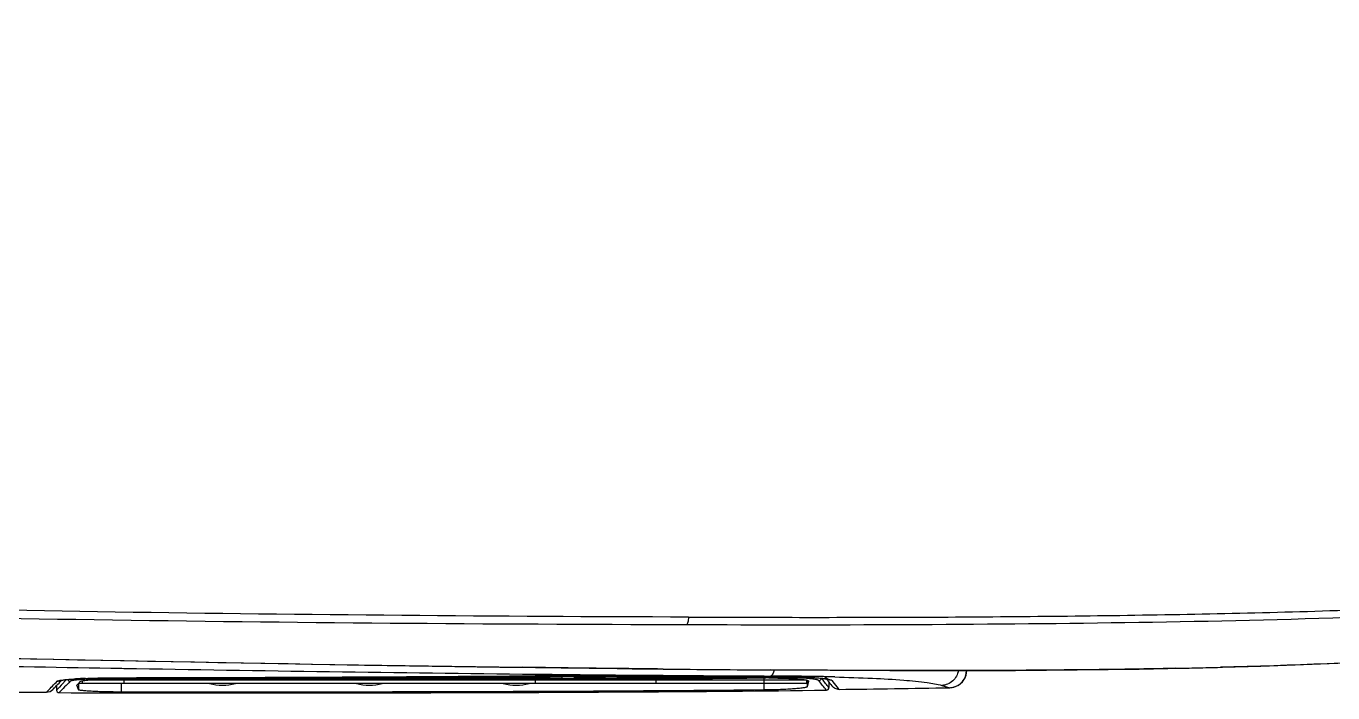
# Model space of a CAD drawing. Header units: millimetres. Extents: x 50 to 1286, y 47 to 781.
# Drawn here: x 135.7 to 287, y 381.2 to 458.4 of the extents above; entities that cross this region are included whole.
import ezdxf

# ---------------------------------------------------------------- set-up
doc = ezdxf.new("R2010")
doc.units = ezdxf.units.MM
doc.header["$LTSCALE"] = 20
doc.layers.add('00_COMPONENTS', color=7, linetype='Continuous')

msp = doc.modelspace()

# ---------------------------------------------------------------- linework, layer by layer
at = {"layer": '00_COMPONENTS', "color": 9, "linetype": 'Continuous'}
for p, q in [((194.661, 384.154), (193.142, 384.175)), ((195.345, 384.145), (194.661, 384.154)), ((140.415, 382.758), (139.778, 382.096)), ((146.767, 382.7), (146.767, 382.717)), ((146.788, 384.06), (147.027, 384.056)), ((147.007, 382.891), (147.007, 382.975)), ((147.008, 382.976), (147.008, 382.975)), ((147.021, 382.7), (147.021, 382.3)), ((153.445, 382.836), (153.445, 382.782)), ((153.445, 382.835), (156.891, 382.835)), ((153.445, 382.835), (153.445, 382.835)), ((153.445, 382.782), (153.445, 382.779)), ((153.445, 382.779), (157.145, 382.778)), ((157.145, 382.778), (157.345, 382.778)), ((157.745, 382.767), (157.745, 382.78)), ((159.557, 382.761), (157.845, 382.761)), ((157.845, 382.76), (157.845, 382.761)), ((157.845, 382.738), (157.845, 382.76)), ((160.045, 382.761), (159.557, 382.761)), ((160.045, 382.76), (160.045, 382.761)), ((160.045, 382.737), (160.045, 382.76)), ((160.144, 382.772), (160.143, 382.766)), ((160.146, 382.801), (160.144, 382.772)), ((160.745, 382.834), (160.745, 382.834)), ((160.845, 382.834), (160.845, 382.794)), ((165.445, 382.87), (165.444, 382.837)), ((168.445, 382.839), (165.445, 382.837)), ((165.445, 382.836), (165.445, 382.837)), ((168.445, 382.839), (168.446, 382.881)), ((168.445, 382.838), (168.445, 382.839)), ((170.145, 382.841), (174.012, 382.846)), ((176.859, 382.851), (191.181, 382.892)), ((194.642, 382.7), (194.642, 382.3)), ((194.644, 383.112), (194.643, 383.206)), ((194.653, 383.384), (194.962, 383.38)), ((195.84, 384.138), (195.345, 384.145)), ((196.148, 384.134), (195.84, 384.138)), ((197.651, 384.115), (196.148, 384.134)), ((199.447, 382.993), (199.447, 382.929)), ((202.448, 382.946), (199.447, 382.929)), ((199.447, 382.929), (199.447, 382.929)), ((202.448, 382.946), (202.448, 383.01)), ((202.448, 382.945), (202.448, 382.946)), ((204.145, 382.956), (207.147, 382.976)), ((207.045, 382.929), (207.045, 382.974)), ((207.147, 382.975), (207.147, 382.976)), ((207.845, 382.872), (207.845, 382.898)), ((210.047, 382.914), (207.847, 382.898)), ((207.847, 382.898), (207.847, 382.898)), ((207.999, 383.257), (209.444, 383.246)), ((208.608, 382.7), (208.608, 382.3)), ((209.008, 383.119), (208.659, 383.121)), ((209.449, 383.115), (209.008, 383.119)), ((210.442, 383.107), (209.449, 383.115)), ((210.045, 382.887), (210.045, 382.913)), ((210.047, 382.913), (210.047, 382.914)), ((210.147, 382.959), (210.147, 382.927)), ((210.147, 382.927), (210.147, 382.921)), ((210.545, 382.937), (210.748, 382.938)), ((210.747, 383.001), (210.747, 383.001)), ((210.748, 382.938), (214.447, 382.968)), ((214.447, 382.997), (214.447, 382.97)), ((214.447, 382.97), (214.447, 382.968)), ((221.111, 382.7), (221.111, 382.3)), ((221.123, 382.952), (221.123, 382.7)), ((221.491, 383.037), (221.163, 383.039)), ((221.906, 383.14), (221.888, 383.138)), ((226.062, 382.7), (226.062, 382.3)), ((226.122, 382.678), (226.122, 382.3)), ((227.866, 382.8), (227.776, 382.911)), ((228.972, 382.663), (229.251, 382.316)), ((139.181, 382.427), (139.317, 382.569)), ((139.463, 381.768), (139.245, 381.541)), ((139.57, 381.879), (139.463, 381.768)), ((139.778, 382.096), (139.57, 381.879)), ((141.768, 382.303), (141.768, 381.589)), ((142.213, 382.623), (142.213, 382.3)), ((146.767, 381.315), (146.767, 382.3)), ((221.123, 382.3), (221.123, 381.551)), ((226.122, 382.3), (226.122, 381.927)), ((229.251, 382.316), (229.714, 381.737)), ((229.714, 381.737), (229.807, 381.622)), ((241.714, 382.085), (242.618, 381.818)), ((242.618, 381.818), (242.618, 381.816))]:
    msp.add_line(p, q, dxfattribs=at)
at = {"layer": '00_COMPONENTS', "color": 7, "linetype": 'Continuous'}
for p, q in [((193.147, 384.174), (194.662, 384.155)), ((194.662, 384.155), (195.346, 384.147)), ((147.021, 382.7), (142.875, 382.7)), ((147.008, 382.717), (146.767, 382.717)), ((147.021, 382.717), (147.008, 382.717)), ((194.642, 382.7), (147.021, 382.7)), ((157.345, 382.797), (157.345, 382.778)), ((157.345, 382.766), (157.345, 382.778)), ((157.845, 382.76), (157.845, 382.76)), ((160.045, 382.737), (157.845, 382.738)), ((159.379, 382.76), (159.425, 382.76)), ((160.545, 382.832), (160.545, 382.777)), ((160.845, 382.794), (163.745, 382.794)), ((163.745, 382.836), (163.745, 382.864)), ((163.745, 382.836), (163.745, 382.835)), ((163.745, 382.794), (165.445, 382.795)), ((165.445, 382.795), (168.445, 382.797)), ((168.445, 382.797), (170.145, 382.799)), ((170.145, 382.888), (170.145, 382.841)), ((170.145, 382.84), (170.145, 382.841)), ((170.145, 382.799), (174.465, 382.804)), ((174.465, 382.804), (174.712, 382.805)), ((176.139, 382.807), (176.427, 382.808)), ((191.465, 382.849), (193.429, 382.857)), ((193.429, 382.857), (197.745, 382.876)), ((197.745, 382.784), (194.641, 382.77)), ((208.608, 382.7), (194.642, 382.7)), ((195.346, 384.147), (195.841, 384.14)), ((195.841, 384.14), (196.147, 384.137)), ((196.147, 384.137), (197.647, 384.118)), ((197.647, 384.118), (204.143, 384.036)), ((197.745, 382.921), (197.745, 383.042)), ((197.745, 382.921), (197.745, 382.92)), ((197.745, 382.876), (199.448, 382.885)), ((199.448, 382.885), (202.448, 382.901)), ((202.448, 382.901), (204.145, 382.911)), ((204.145, 383.066), (204.145, 382.956)), ((204.145, 382.955), (204.145, 382.956)), ((204.145, 382.911), (207.045, 382.929)), ((207.345, 382.913), (207.345, 382.974)), ((207.345, 382.913), (207.345, 382.974)), ((207.847, 382.841), (207.345, 382.837)), ((207.847, 382.898), (207.847, 382.898)), ((210.047, 382.856), (207.847, 382.841)), ((221.112, 382.7), (208.608, 382.7)), ((208.658, 383.041), (209.008, 383.038)), ((209.457, 383.98), (220.909, 383.871)), ((210.545, 382.86), (210.047, 382.856)), ((210.333, 382.987), (210.346, 382.988)), ((210.545, 382.937), (210.545, 382.997)), ((210.545, 382.937), (210.545, 382.923)), ((220.909, 383.871), (221.891, 383.866)), ((226.04, 382.7), (221.112, 382.7)), ((221.163, 382.952), (221.123, 382.952)), ((221.409, 382.955), (221.318, 382.954)), ((226.093, 382.686), (226.093, 382.3)), ((138.815, 381.606), (138.961, 381.756)), ((139.245, 382.051), (139.245, 381.541)), ((141.596, 382.124), (141.805, 382.342)), ((141.768, 381.589), (141.597, 382.124)), ((141.797, 382.333), (141.797, 382.3)), ((142.213, 382.3), (141.797, 382.3)), ((141.805, 382.342), (141.874, 382.414)), ((141.874, 382.414), (142.013, 382.559)), ((147.021, 382.3), (142.213, 382.3)), ((194.642, 382.3), (147.021, 382.3)), ((208.608, 382.3), (194.642, 382.3)), ((221.112, 382.3), (208.608, 382.3)), ((226.062, 382.3), (221.112, 382.3)), ((226.093, 382.3), (226.062, 382.3)), ((226.278, 382.516), (226.122, 381.927)), ((226.261, 382.61), (226.294, 382.57)), ((226.293, 382.57), (226.278, 382.516)), ((228.644, 382.454), (228.644, 381.833)), ((228.972, 382.045), (229.014, 381.994))]:
    msp.add_line(p, q, dxfattribs=at)
for points in [[(106.44, 385.845), (108.577, 385.793), (125.781, 385.393), (142.545, 385.035), (158.892, 384.718), (174.891, 384.442), (190.546, 384.207), (193.147, 384.174)], [(271.239, 384.13), (278.643, 384.303), (292.488, 384.84)], [(138.961, 381.756), (139.106, 381.907), (139.25, 382.056), (139.394, 382.206), (139.537, 382.354), (139.68, 382.503), (139.823, 382.65), (139.861, 382.691)], [(139.735, 382.668), (139.724, 382.664), (139.715, 382.662), (139.728, 382.665), (139.752, 382.671), (139.788, 382.678), (139.836, 382.687), (139.895, 382.696), (139.963, 382.706), (140.042, 382.717), (140.13, 382.728)], [(140.13, 382.728), (140.228, 382.739), (140.334, 382.75), (140.45, 382.762), (140.574, 382.773), (140.708, 382.784), (140.85, 382.796)], [(140.85, 382.796), (141.001, 382.807), (141.16, 382.818), (141.329, 382.828)], [(141.329, 382.828), (141.505, 382.839), (141.691, 382.849), (141.884, 382.859), (142.086, 382.869), (142.296, 382.879), (142.514, 382.888), (142.74, 382.897), (142.973, 382.906)], [(142.973, 382.906), (143.214, 382.914), (143.461, 382.922), (143.716, 382.929), (143.977, 382.936), (144.244, 382.942), (144.517, 382.948), (144.796, 382.953), (145.08, 382.958), (145.369, 382.962), (145.662, 382.966), (145.959, 382.969), (146.26, 382.971), (146.564, 382.973), (146.87, 382.974), (147.008, 382.975)], [(153.445, 382.835), (153.741, 382.835), (154.195, 382.835), (154.646, 382.835), (155.094, 382.834), (155.54, 382.834), (155.982, 382.834), (156.422, 382.834), (156.859, 382.834), (156.895, 382.834)], [(156.818, 382.844), (156.833, 382.842), (156.851, 382.84), (156.869, 382.837), (156.887, 382.835), (156.907, 382.833), (156.926, 382.83), (156.946, 382.828), (156.967, 382.826), (156.989, 382.824), (157.011, 382.822), (157.033, 382.82), (157.055, 382.818), (157.077, 382.816), (157.099, 382.814), (157.122, 382.812), (157.146, 382.81), (157.17, 382.808), (157.195, 382.806), (157.22, 382.804), (157.246, 382.803), (157.273, 382.801), (157.3, 382.799), (157.328, 382.798), (157.356, 382.796), (157.384, 382.794), (157.413, 382.793), (157.443, 382.791), (157.473, 382.79), (157.503, 382.789), (157.534, 382.787), (157.566, 382.786), (157.598, 382.785), (157.63, 382.783), (157.663, 382.782)], [(157.645, 382.783), (157.657, 382.779), (157.669, 382.775), (157.681, 382.772), (157.692, 382.77), (157.703, 382.768), (157.713, 382.767), (157.722, 382.765), (157.731, 382.765), (157.74, 382.764), (157.75, 382.763)], [(157.663, 382.782), (157.696, 382.781), (157.729, 382.78), (157.762, 382.779), (157.797, 382.778), (157.831, 382.777), (157.866, 382.776), (157.901, 382.775), (157.936, 382.775), (157.972, 382.774), (158.007, 382.773), (158.043, 382.773), (158.079, 382.772), (158.115, 382.772), (158.151, 382.771), (158.187, 382.771), (158.223, 382.771), (158.259, 382.77), (158.295, 382.77), (158.331, 382.77), (158.367, 382.77), (158.403, 382.77), (158.438, 382.77), (158.473, 382.77), (158.508, 382.77), (158.543, 382.77), (158.577, 382.77), (158.611, 382.77), (158.645, 382.771), (158.679, 382.771), (158.712, 382.771), (158.745, 382.772), (158.778, 382.772), (158.81, 382.773), (158.842, 382.773), (158.874, 382.774), (158.905, 382.774), (158.936, 382.775), (158.967, 382.776), (158.997, 382.776), (159.027, 382.777), (159.057, 382.778), (159.086, 382.779), (159.115, 382.779), (159.144, 382.78), (159.172, 382.781), (159.2, 382.782), (159.227, 382.783)], [(157.75, 382.763), (157.761, 382.762), (157.772, 382.762), (157.785, 382.761), (157.798, 382.761), (157.812, 382.761), (157.827, 382.761), (157.842, 382.76), (157.845, 382.76)], [(157.845, 382.76), (157.98, 382.76), (158.262, 382.76), (158.543, 382.76), (158.823, 382.76), (159.101, 382.76), (159.379, 382.76)], [(159.227, 382.783), (159.254, 382.784), (159.28, 382.785), (159.307, 382.786), (159.333, 382.787), (159.359, 382.788), (159.384, 382.79), (159.409, 382.791), (159.434, 382.792), (159.459, 382.793), (159.483, 382.795), (159.507, 382.796), (159.53, 382.797), (159.553, 382.798), (159.576, 382.8), (159.599, 382.801), (159.621, 382.803), (159.644, 382.804), (159.665, 382.806), (159.687, 382.807), (159.708, 382.809), (159.728, 382.81), (159.748, 382.812), (159.768, 382.814), (159.788, 382.815), (159.807, 382.817), (159.826, 382.819), (159.846, 382.82), (159.865, 382.822), (159.883, 382.824), (159.902, 382.826), (159.92, 382.828), (159.937, 382.83), (159.954, 382.831), (159.97, 382.833), (159.987, 382.835), (160.003, 382.837), (160.019, 382.839), (160.035, 382.841), (160.051, 382.843), (160.066, 382.845), (160.08, 382.847), (160.094, 382.849), (160.107, 382.851), (160.119, 382.853), (160.12, 382.853)], [(159.425, 382.76), (159.656, 382.76), (159.931, 382.76), (160.045, 382.76)], [(160.045, 382.76), (160.048, 382.76), (160.062, 382.76), (160.076, 382.76), (160.089, 382.761), (160.101, 382.761), (160.113, 382.761), (160.124, 382.762), (160.135, 382.763), (160.145, 382.763), (160.154, 382.764), (160.163, 382.765), (160.172, 382.766), (160.181, 382.767), (160.19, 382.768), (160.199, 382.77), (160.209, 382.772), (160.22, 382.775), (160.23, 382.778), (160.24, 382.781)], [(160.226, 382.815), (160.226, 382.815), (160.226, 382.815), (160.227, 382.815), (160.229, 382.816), (160.233, 382.816), (160.238, 382.817), (160.244, 382.818)], [(160.24, 382.781), (160.251, 382.785), (160.261, 382.789), (160.272, 382.794), (160.282, 382.799), (160.292, 382.804), (160.302, 382.81), (160.312, 382.817), (160.322, 382.824), (160.322, 382.824)], [(160.244, 382.818), (160.251, 382.818), (160.258, 382.819), (160.267, 382.82), (160.277, 382.821), (160.288, 382.821), (160.299, 382.822), (160.311, 382.823), (160.322, 382.824)], [(160.322, 382.824), (160.324, 382.824), (160.339, 382.825)], [(160.339, 382.825), (160.353, 382.826), (160.369, 382.826), (160.386, 382.827), (160.403, 382.828), (160.421, 382.829), (160.44, 382.829), (160.459, 382.83), (160.48, 382.831), (160.501, 382.831), (160.522, 382.832), (160.545, 382.832), (160.568, 382.833), (160.591, 382.833), (160.615, 382.833), (160.64, 382.834), (160.665, 382.834), (160.69, 382.834), (160.716, 382.834), (160.742, 382.834), (160.745, 382.834)], [(160.745, 382.834), (160.958, 382.834), (161.33, 382.834), (161.701, 382.834), (162.071, 382.835), (162.438, 382.835), (162.804, 382.835), (163.169, 382.835), (163.532, 382.835), (163.745, 382.835)], [(165.266, 382.87), (165.299, 382.858), (165.34, 382.847), (165.382, 382.84), (165.425, 382.837), (165.445, 382.836)], [(165.445, 382.836), (165.671, 382.836), (166.043, 382.837), (166.414, 382.837), (166.783, 382.837), (167.15, 382.837), (167.517, 382.838), (167.881, 382.838), (168.245, 382.838), (168.445, 382.838)], [(168.445, 382.838), (168.481, 382.84), (168.523, 382.845)], [(168.523, 382.845), (168.565, 382.853), (168.606, 382.865), (168.646, 382.881), (168.649, 382.882)], [(170.145, 382.84), (173.414, 382.844), (174.017, 382.845)], [(173.638, 382.904), (173.648, 382.901), (173.66, 382.898), (173.67, 382.895), (173.681, 382.892), (173.692, 382.89), (173.704, 382.887), (173.715, 382.885), (173.727, 382.883), (173.739, 382.881), (173.752, 382.878), (173.765, 382.876), (173.778, 382.874), (173.792, 382.872), (173.806, 382.87), (173.821, 382.868), (173.837, 382.866), (173.855, 382.863), (173.875, 382.861), (173.895, 382.859), (173.916, 382.856), (173.937, 382.854), (173.958, 382.851), (173.979, 382.849), (173.999, 382.847), (174.02, 382.845), (174.042, 382.843), (174.064, 382.841), (174.087, 382.839), (174.11, 382.837), (174.134, 382.835), (174.158, 382.833), (174.183, 382.831), (174.208, 382.83), (174.234, 382.828), (174.261, 382.826), (174.289, 382.824), (174.316, 382.823), (174.344, 382.821), (174.373, 382.819), (174.402, 382.818), (174.431, 382.816), (174.461, 382.815), (174.492, 382.813), (174.522, 382.812), (174.552, 382.811), (174.583, 382.81), (174.615, 382.808), (174.647, 382.807)], [(174.647, 382.807), (174.68, 382.806), (174.713, 382.805), (174.746, 382.804), (174.779, 382.803), (174.812, 382.802), (174.846, 382.801), (174.88, 382.801), (174.914, 382.8), (174.949, 382.799), (174.983, 382.799), (175.018, 382.798), (175.053, 382.797), (175.088, 382.797), (175.123, 382.797), (175.158, 382.796), (175.193, 382.796), (175.228, 382.796), (175.263, 382.795), (175.298, 382.795), (175.333, 382.795), (175.368, 382.795), (175.403, 382.795), (175.437, 382.795), (175.471, 382.795), (175.505, 382.795), (175.539, 382.796), (175.573, 382.796), (175.606, 382.796), (175.64, 382.796), (175.673, 382.797), (175.705, 382.797), (175.738, 382.798), (175.77, 382.798), (175.802, 382.799), (175.833, 382.799), (175.864, 382.8), (175.895, 382.801), (175.926, 382.801), (175.956, 382.802), (175.986, 382.803), (176.016, 382.803), (176.045, 382.804), (176.074, 382.805), (176.103, 382.806), (176.131, 382.807), (176.16, 382.808), (176.187, 382.809), (176.214, 382.81), (176.241, 382.811)], [(176.241, 382.811), (176.267, 382.812), (176.293, 382.813), (176.319, 382.814), (176.345, 382.815), (176.37, 382.817), (176.395, 382.818), (176.42, 382.819), (176.444, 382.82), (176.468, 382.822), (176.492, 382.823), (176.515, 382.824), (176.538, 382.826), (176.561, 382.827), (176.584, 382.829), (176.606, 382.83), (176.628, 382.832), (176.649, 382.833), (176.671, 382.835), (176.691, 382.836), (176.712, 382.838), (176.732, 382.839), (176.752, 382.841), (176.771, 382.843), (176.79, 382.844), (176.809, 382.846), (176.828, 382.848), (176.847, 382.85), (176.866, 382.851), (176.884, 382.853), (176.903, 382.855), (176.92, 382.857), (176.937, 382.859), (176.954, 382.861), (176.971, 382.863), (176.987, 382.865), (177.003, 382.867), (177.018, 382.869), (177.034, 382.871), (177.048, 382.872), (177.062, 382.874), (177.075, 382.876), (177.088, 382.878), (177.101, 382.88), (177.113, 382.882), (177.124, 382.884), (177.135, 382.885), (177.146, 382.887), (177.157, 382.889), (177.167, 382.891), (177.177, 382.893), (177.188, 382.895), (177.198, 382.898), (177.207, 382.9), (177.217, 382.902), (177.227, 382.905), (177.237, 382.907), (177.246, 382.91), (177.256, 382.913), (177.266, 382.916), (177.276, 382.919), (177.285, 382.922)], [(176.854, 382.85), (180.029, 382.857), (183.212, 382.865), (186.313, 382.874), (189.332, 382.884), (191.187, 382.891)], [(190.54, 383.006), (190.542, 383.005), (190.552, 382.999), (190.563, 382.993), (190.573, 382.988), (190.584, 382.983), (190.595, 382.979), (190.607, 382.975), (190.618, 382.971), (190.628, 382.967), (190.639, 382.964), (190.649, 382.961), (190.66, 382.958), (190.671, 382.955), (190.683, 382.953), (190.695, 382.95), (190.707, 382.947), (190.719, 382.945), (190.731, 382.943), (190.744, 382.94), (190.756, 382.938), (190.769, 382.936), (190.783, 382.934), (190.797, 382.932), (190.813, 382.929), (190.831, 382.927), (190.849, 382.924), (190.868, 382.922), (190.888, 382.92), (190.909, 382.917), (190.929, 382.915), (190.95, 382.913), (190.971, 382.91), (190.992, 382.908), (191.013, 382.906), (191.035, 382.904), (191.058, 382.902), (191.081, 382.9), (191.104, 382.898), (191.128, 382.896), (191.152, 382.894), (191.177, 382.892), (191.203, 382.89), (191.23, 382.888), (191.257, 382.886), (191.285, 382.885), (191.313, 382.883), (191.342, 382.881), (191.371, 382.88), (191.4, 382.878), (191.43, 382.877), (191.461, 382.875), (191.493, 382.874), (191.525, 382.872), (191.557, 382.871), (191.59, 382.87), (191.623, 382.868), (191.657, 382.867)], [(191.657, 382.867), (191.692, 382.866), (191.727, 382.865), (191.762, 382.864), (191.798, 382.863), (191.835, 382.862), (191.872, 382.861), (191.91, 382.861), (191.948, 382.86), (191.987, 382.859), (192.026, 382.859), (192.066, 382.858), (192.106, 382.858), (192.146, 382.857), (192.187, 382.857), (192.228, 382.857), (192.27, 382.857), (192.312, 382.857), (192.355, 382.857), (192.397, 382.857), (192.44, 382.857), (192.484, 382.857), (192.527, 382.858), (192.571, 382.858), (192.614, 382.858), (192.658, 382.859), (192.702, 382.86), (192.745, 382.86), (192.789, 382.861), (192.832, 382.862), (192.876, 382.863), (192.918, 382.864), (192.961, 382.865), (193.003, 382.866), (193.045, 382.868), (193.086, 382.869), (193.126, 382.871), (193.166, 382.872), (193.206, 382.874), (193.245, 382.875)], [(193.245, 382.875), (193.283, 382.877), (193.32, 382.879), (193.357, 382.881), (193.393, 382.882), (193.428, 382.884), (193.463, 382.886), (193.496, 382.888), (193.529, 382.89), (193.562, 382.893), (193.593, 382.895), (193.624, 382.897), (193.653, 382.899), (193.683, 382.901), (193.711, 382.904), (193.738, 382.906), (193.765, 382.908), (193.792, 382.911), (193.818, 382.913), (193.843, 382.916), (193.869, 382.918), (193.895, 382.921), (193.92, 382.924), (193.944, 382.926), (193.965, 382.929), (193.985, 382.931), (194.006, 382.934), (194.028, 382.937), (194.05, 382.94), (194.07, 382.942), (194.088, 382.945), (194.105, 382.948), (194.121, 382.95), (194.136, 382.953), (194.151, 382.956), (194.165, 382.958), (194.18, 382.961), (194.194, 382.964), (194.207, 382.967), (194.221, 382.971), (194.234, 382.974), (194.248, 382.978), (194.261, 382.982), (194.275, 382.986), (194.288, 382.991), (194.302, 382.996), (194.314, 383.001), (194.327, 383.007), (194.34, 383.014), (194.352, 383.021), (194.364, 383.029), (194.373, 383.036)], [(193.684, 382.901), (195.123, 382.908), (197.745, 382.92)], [(199.104, 383.063), (199.114, 383.054), (199.148, 383.027), (199.183, 383.003), (199.221, 382.982), (199.26, 382.964), (199.3, 382.95), (199.342, 382.939), (199.384, 382.932), (199.427, 382.929), (199.447, 382.929)], [(199.447, 382.929), (199.675, 382.93), (200.049, 382.932), (200.421, 382.934), (200.791, 382.936), (201.158, 382.938), (201.524, 382.94), (201.888, 382.942), (202.249, 382.944), (202.448, 382.945)], [(202.448, 382.945), (202.483, 382.947), (202.525, 382.952)], [(202.525, 382.952), (202.567, 382.96), (202.608, 382.973), (202.647, 382.988), (202.686, 383.007), (202.722, 383.029), (202.757, 383.055), (202.772, 383.068)], [(204.143, 384.036), (205.861, 384.014), (209.457, 383.98)], [(204.145, 382.955), (204.358, 382.957), (204.732, 382.959), (205.103, 382.961), (205.473, 382.964), (205.841, 382.966), (206.207, 382.969), (206.571, 382.971), (206.934, 382.974), (207.147, 382.975)], [(207.147, 382.975), (207.174, 382.975), (207.2, 382.975), (207.226, 382.975), (207.252, 382.975), (207.277, 382.975), (207.301, 382.975), (207.325, 382.974), (207.349, 382.974), (207.372, 382.974), (207.394, 382.973), (207.415, 382.973), (207.436, 382.972), (207.456, 382.972), (207.475, 382.971), (207.493, 382.97), (207.51, 382.969), (207.527, 382.969), (207.543, 382.968), (207.558, 382.967), (207.56, 382.967)], [(207.56, 382.967), (207.572, 382.966), (207.585, 382.965), (207.597, 382.964), (207.608, 382.964), (207.618, 382.963), (207.628, 382.962), (207.636, 382.961), (207.643, 382.96), (207.649, 382.96), (207.654, 382.959), (207.656, 382.959)], [(207.56, 382.967), (207.57, 382.959), (207.582, 382.951), (207.594, 382.944), (207.606, 382.937), (207.619, 382.931), (207.631, 382.925), (207.643, 382.921), (207.655, 382.916), (207.668, 382.913), (207.679, 382.91), (207.691, 382.907), (207.702, 382.905), (207.713, 382.904), (207.724, 382.902), (207.734, 382.901), (207.744, 382.9), (207.755, 382.9)], [(207.755, 382.9), (207.766, 382.899), (207.778, 382.899), (207.79, 382.898), (207.802, 382.898), (207.816, 382.898), (207.83, 382.898), (207.845, 382.898), (207.847, 382.898)], [(207.847, 382.898), (207.981, 382.899), (208.263, 382.901), (208.544, 382.903), (208.823, 382.905), (209.102, 382.907), (209.38, 382.908), (209.657, 382.91), (209.933, 382.912), (210.047, 382.913)], [(210.047, 382.913), (210.053, 382.913), (210.068, 382.914), (210.082, 382.914), (210.096, 382.914), (210.109, 382.915), (210.122, 382.916), (210.133, 382.916), (210.144, 382.917), (210.155, 382.918), (210.165, 382.919), (210.174, 382.92), (210.184, 382.922), (210.194, 382.923), (210.204, 382.925), (210.214, 382.928), (210.225, 382.931), (210.236, 382.934)], [(210.235, 382.977), (210.235, 382.977), (210.234, 382.977), (210.234, 382.977), (210.235, 382.977), (210.238, 382.977), (210.242, 382.978), (210.247, 382.979)], [(210.236, 382.934), (210.247, 382.938), (210.258, 382.942), (210.269, 382.947), (210.28, 382.952), (210.291, 382.958), (210.301, 382.964), (210.312, 382.971), (210.323, 382.979), (210.333, 382.987), (210.333, 382.987)], [(210.247, 382.979), (210.253, 382.979), (210.26, 382.98), (210.268, 382.981), (210.276, 382.982), (210.286, 382.983), (210.296, 382.984), (210.307, 382.985), (210.32, 382.986), (210.332, 382.987), (210.333, 382.987)], [(210.346, 382.988), (210.36, 382.989), (210.375, 382.99), (210.39, 382.991), (210.406, 382.991), (210.423, 382.992), (210.44, 382.993), (210.458, 382.994), (210.477, 382.995), (210.496, 382.996), (210.515, 382.996), (210.535, 382.997), (210.556, 382.998), (210.577, 382.998), (210.599, 382.999), (210.621, 382.999), (210.643, 383), (210.666, 383), (210.689, 383), (210.712, 383.001), (210.736, 383.001), (210.747, 383.001)], [(210.747, 383.001), (211.04, 383.003), (211.492, 383.007), (211.942, 383.01), (212.236, 383.013)], [(221.888, 383.138), (221.992, 383.137), (222.377, 383.135), (222.753, 383.131), (223.121, 383.126), (223.481, 383.121), (223.83, 383.114), (224.17, 383.107), (224.499, 383.098), (224.817, 383.089), (225.123, 383.078), (225.417, 383.067), (225.699, 383.056), (225.969, 383.043), (226.225, 383.03), (226.285, 383.027)], [(221.891, 383.866), (235.698, 383.797), (250.228, 383.819), (264.546, 383.973), (271.239, 384.13)], [(226.285, 383.027), (226.469, 383.016), (226.699, 383.002), (226.916, 382.987)], [(226.916, 382.987), (227.118, 382.972), (227.308, 382.957), (227.483, 382.941), (227.645, 382.925), (227.793, 382.909), (227.928, 382.893), (228.048, 382.877), (228.155, 382.861), (228.248, 382.846), (228.326, 382.832), (228.379, 382.822)], [(228.343, 382.829), (228.428, 382.723), (228.537, 382.588), (228.645, 382.453), (228.754, 382.317), (228.863, 382.181), (228.972, 382.045)], [(242.618, 381.816), (242.807, 381.828), (243.097, 381.882), (243.377, 381.977), (243.64, 382.113), (243.879, 382.284), (244.09, 382.489), (244.268, 382.722), (244.409, 382.977), (244.511, 383.25), (244.572, 383.533), (244.591, 383.804)]]:
    msp.add_lwpolyline(points, dxfattribs=at)
at = {"layer": '00_COMPONENTS', "color": 9, "linetype": 'Continuous'}
for centre, radius, start, end in [((309.362, 8678.882), 8295.522, 268.5982658, 269.1972597), ((303.96, 9540.599), 9157.888, 268.7639995, 269.016615), ((248.473, 1370.101), 986.252, 271.322698, 271.479783), ((140.816, 382.864), 0.301, 198.36633, 269.83059), ((144.895, 322.917), 60.021, 92.18122, 93.30813), ((144.275, 352.237), 30.594, 93.65939, 93.95018), ((147.167, 271.829), 111.063, 90.45259, 90.57548), ((147.184, 269.564), 113.328, 90.08959, 90.4522), ((138.424, 7383.841), 7000.954, 270.0702397, 270.4601074), ((283.837, 8390.212), 8007.325, 269.0210165, 269.3618402), ((153.375, 500.148), 117.369, 268.32418, 270.03378), ((157.745, 383.069), 0.302, 251.2948, 263.97287), ((157.745, 383.066), 0.299, 263.96492, 269.97657), ((160.145, 383.1), 0.3, 270.01177, 275.01595), ((160.145, 383.066), 0.299, 270.01339, 276.02563), ((160.145, 383.102), 0.302, 275.02274, 289.06758), ((251.531, 5680.077), 5296.998, 269.388104, 269.529127), ((202.249, -472.501), 855.646, 89.570759, 90.444193), ((199.445, 383.429), 0.5, 227.05579, 270.30384), ((202.444, 383.447), 0.501, 301.53226, 310.86784), ((207.74, 383.196), 0.254, 264.45882, 269.46093), ((207.745, 383.203), 0.299, 264.33883, 270.37499), ((238.267, 4070.077), 3686.944, 269.552077, 269.745933), ((247.665, 4062.216), 3678.437, 269.404924, 269.598486), ((210.145, 383.259), 0.3, 270.43793, 276.4192), ((210.145, 383.22), 0.3, 270.43286, 276.41446), ((210.144, 383.261), 0.302, 276.41508, 290.71008), ((210.736, 376.489), 6.512, 91.68123, 92.87413), ((238.021, 3876.225), 3493.227, 269.547636, 269.723486), ((210.797, 374.635), 8.367, 91.25773, 91.73007), ((210.818, 373.68), 9.322, 90.43443, 91.25496), ((213.495, 495.379), 112.415, 270.48557, 271.18099), ((220.358, 8.589), 374.584, 88.89637, 89.76133), ((223.841, 337.355), 45.741, 86.55665, 86.93073), ((227.459, 382.933), 0.301, 271.03244, 356.07227), ((221.825, 93.897), 289.263, 88.51602, 88.86151), ((242.568, 383.817), 2, 279.59976, 359.61956), ((247.577, 1408.828), 1024.989, 271.185854, 271.322774), ((242.568, 383.822), 2.004, 271.43897, 279.59999)]:
    msp.add_arc(centre, radius, start, end, dxfattribs=at)
at = {"layer": '00_COMPONENTS', "color": 7, "linetype": 'Continuous'}
for centre, radius, start, end in [((147.14, 291.32), 91.504, 90.0835, 90.20539), ((139.191, 7452.316), 7069.496, 270.063346, 270.449417), ((137.467, 7297.288), 6914.319, 270.0790636, 270.4738567), ((157.835, 390.506), 7.768, 268.67362, 269.36194), ((157.846, 391.466), 8.729, 269.35479, 269.98944), ((160.05, 390.83), 8.092, 269.96329, 271.31028), ((160.301, 384.651), 1.908, 273.61666, 274.83136), ((162.862, 8544.141), 8161.432, 269.9837326, 270.2231018), ((163.928, 7671.596), 7288.799, 270.098247, 270.2164571), ((201.866, -485.291), 868.359, 89.551813, 90.476655), ((202.725, -541.242), 924.483, 89.583221, 90.500441), ((207.077, 378.173), 4.757, 90.07338, 90.38428), ((207.786, 389.811), 6.939, 268.91474, 269.68549), ((207.792, 390.671), 7.8, 269.67749, 270.38961), ((240.201, 4130.483), 3747.575, 269.523085, 269.708924), ((238.602, 4090.058), 3706.956, 269.549409, 269.741939), ((209.997, 390.116), 7.229, 270.37883, 271.88576), ((184.12, 4022.906), 3640.142, 270.415942, 270.582437), ((220.687, 286.512), 96.446, 89.56736, 89.71753), ((220.366, 457.03), 74.082, 270.61633, 270.73621), ((220.714, 290.022), 92.935, 89.41339, 89.56746), ((138.105, 382.291), 0.987, 316.20844, 330.14099), ((139.544, 381.541), 0.299, 179.96319, 269.94574), ((158.445, 387.825), 5.725, 254.81071, 270), ((158.445, 387.825), 5.725, 270, 285.18929), ((175.445, 387.825), 5.725, 254.81071, 270), ((175.445, 387.825), 5.725, 270, 285.18929), ((192.445, 387.825), 5.725, 254.81071, 270), ((192.445, 387.825), 5.725, 270, 285.18929), ((228.345, 381.833), 0.299, 270.6825, 0.06157), ((229.777, 382.606), 0.979, 210.0446, 218.5589), ((197.127, 2932.737), 2551.324, 270.733905, 271.021649)]:
    msp.add_arc(centre, radius, start, end, dxfattribs=at)
at = {"layer": '00_COMPONENTS', "color": 9, "linetype": 'Continuous'}
for points, knots in [([(282.935, 778.246), (291.21, 777.95), (307.779, 777.117), (332.589, 774.915), (357.302, 771.469), (381.763, 766.458), (405.888, 760.005), (429.624, 752.239), (452.87, 743.112), (475.493, 732.523), (493.621, 722.268), (507.513, 713.092), (520.928, 703.237), (536.646, 689.535), (553.144, 670.7), (566.529, 649.513), (574.48, 630.175), (578.721, 614.068), (580.813, 601.745), (581.898, 589.295), (582.03, 576.799), (581.203, 564.33), (579.395, 551.963), (576.51, 539.799), (571.234, 524.002), (562.07, 505.209), (547.453, 484.863), (530.018, 466.902), (510.469, 451.302), (489.443, 437.789), (467.343, 426.134), (444.467, 416.108), (421.034, 407.473), (397.146, 400.189), (376.93, 395.237), (360.604, 392.016), (344.194, 389.316), (323.56, 386.853), (298.749, 385.032), (282.198, 384.391), (273.942, 384.178)], [0, 0, 0, 0, 0.0311181, 0.0623407, 0.0935828, 0.1248433, 0.1561196, 0.1873892, 0.2186571, 0.2499252, 0.2811938, 0.2968314, 0.312472, 0.3437352, 0.374995, 0.406247, 0.437498, 0.4531365, 0.4687748, 0.4844169, 0.5000562, 0.5156973, 0.5313375, 0.5469748, 0.5626153, 0.593866, 0.6251215, 0.6563828, 0.6876488, 0.7189164, 0.750184, 0.7814537, 0.8127207, 0.8439929, 0.8752667, 0.8908983, 0.9065236, 0.9377597, 0.9689597, 1, 1, 1, 1]), ([(286.821, 772.827), (291.116, 772.687), (299.718, 772.335), (312.623, 771.49), (325.538, 770.312), (342.771, 768.276), (364.252, 764.77), (389.739, 758.84), (414.853, 751.338), (439.488, 742.321), (459.51, 733.509), (475.103, 725.574), (490.356, 717), (508.641, 704.938), (525.405, 690.794), (537.524, 678.155), (545.864, 668), (553.319, 657.175), (559.744, 645.706), (565.064, 633.685), (569.23, 621.215), (572.165, 608.4), (573.905, 595.372), (574.516, 582.245), (574.055, 569.113), (572.474, 556.065), (568.792, 538.944), (562.619, 522.441), (554.256, 507.055), (544.501, 492.502), (530.047, 475.961), (510.074, 458.836), (488.237, 444.199), (465.118, 431.729), (441.139, 421.046), (416.54, 411.922), (391.458, 404.306), (370.216, 399.286), (353.085, 396.113), (340.197, 394.154), (327.286, 392.575), (314.369, 391.346), (301.458, 390.471), (284.304, 389.711), (262.958, 389.284), (237.485, 389.048), (220.564, 389.06), (212.137, 389.086)], [0, 0, 0, 0, 0.015431, 0.0309086, 0.04643, 0.0619906, 0.0932083, 0.1245234, 0.1558824, 0.1872628, 0.2186575, 0.2343608, 0.2500657, 0.281468, 0.3128683, 0.3285772, 0.3442871, 0.3599983, 0.3757092, 0.3914197, 0.4071311, 0.4228419, 0.4385522, 0.4542622, 0.469972, 0.485681, 0.50139, 0.5327761, 0.5484888, 0.5642012, 0.5956, 0.6270032, 0.6584097, 0.6898126, 0.7212081, 0.7525929, 0.7839563, 0.8152729, 0.8309031, 0.8465052, 0.8620724, 0.8775993, 0.893087, 0.9085308, 0.9392482, 0.9697393, 1, 1, 1, 1]), ([(212.384, 389.982), (221.535, 389.954), (239.911, 389.936), (262.92, 390.158), (281.414, 390.544), (295.321, 391.029), (309.23, 391.82), (323.131, 393.001), (337.019, 394.588), (350.889, 396.612), (364.736, 399.119), (383.212, 403.153), (406.149, 409.44), (433.165, 418.807), (459.54, 429.992), (484.946, 443.244), (508.905, 458.985), (527.053, 474.61), (539.944, 488.725), (548.683, 500.132), (556.258, 512.337), (562.556, 525.261), (567.478, 538.763), (572.092, 557.36), (573.368, 571.765), (573.367, 581.35)], [0, 0, 0, 0, 0.0605479, 0.1215959, 0.1522525, 0.1829461, 0.2136689, 0.2444305, 0.2752481, 0.3061486, 0.337167, 0.3683415, 0.4312634, 0.4944029, 0.5574147, 0.6206711, 0.6837562, 0.7467253, 0.7785125, 0.8101142, 0.8416707, 0.873398, 0.9050825, 0.9365809, 1, 1, 1, 1]), ([(212.384, 389.986), (190.266, 390.054), (146.334, 390.389), (102.413, 391.417), (80.61, 392.092)], [0, 0, 0, 0, 0.5034626, 1, 1, 1, 1]), ([(212.135, 389.086), (189.284, 389.144), (143.909, 389.469), (98.544, 390.536), (76.032, 391.227)], [0, 0, 0, 0, 0.5036181, 1, 1, 1, 1]), ([(212.384, 389.982), (212.38, 389.879), (212.362, 389.683), (212.308, 389.413), (212.242, 389.218), (212.178, 389.103), (212.137, 389.086)], [0, 0, 0, 0, 0.3265492, 0.6251065, 0.859367, 1, 1, 1, 1]), ([(139.317, 382.569), (139.346, 382.599), (139.471, 382.634), (139.7, 382.684), (140.055, 382.729), (140.327, 382.757), (140.483, 382.77)], [0, 0, 0, 0, 0.1047794, 0.3069408, 0.6066972, 1, 1, 1, 1]), ([(140.483, 382.77), (140.554, 382.776), (140.87, 382.803), (141.186, 382.823), (141.432, 382.838)], [0, 0, 0, 0, 0.225496, 1, 1, 1, 1]), ([(142.168, 382.758), (141.987, 382.745), (141.731, 382.726), (141.413, 382.692), (141.224, 382.669), (141.07, 382.644), (140.951, 382.62), (140.87, 382.595), (140.827, 382.575), (140.815, 382.563)], [0, 0, 0, 0, 0.3965822, 0.5600192, 0.6989396, 0.8126157, 0.9005592, 0.962689, 1, 1, 1, 1]), ([(146.052, 382.886), (145.369, 382.879), (144.125, 382.855), (142.883, 382.804), (142.323, 382.768)], [0, 0, 0, 0, 0.5489545, 1, 1, 1, 1]), ([(142.611, 382.894), (142.946, 382.907), (144.412, 382.956), (145.878, 382.974), (147.008, 382.976)], [0, 0, 0, 0, 0.2290627, 1, 1, 1, 1]), ([(157.474, 382.845), (157.472, 382.845), (157.469, 382.843), (157.465, 382.84), (157.465, 382.838)], [0, 0, 0, 0, 0.363925, 1, 1, 1, 1]), ([(157.465, 382.838), (157.465, 382.835), (157.472, 382.83), (157.486, 382.826), (157.51, 382.821), (157.558, 382.814), (157.64, 382.806), (157.761, 382.798), (157.907, 382.792), (158.075, 382.787), (158.256, 382.784), (158.445, 382.783), (158.634, 382.784), (158.815, 382.787), (158.983, 382.792), (159.129, 382.799), (159.25, 382.807), (159.332, 382.815), (159.38, 382.822), (159.404, 382.828), (159.418, 382.832), (159.425, 382.837), (159.425, 382.839)], [0, 0, 0, 0, 0.0036931, 0.0113328, 0.0234723, 0.0401206, 0.0863157, 0.1482633, 0.2236673, 0.3096608, 0.4029607, 0.4999876, 0.5970124, 0.6903069, 0.7762941, 0.8516939, 0.9136417, 0.9598443, 0.9764992, 0.9886447, 0.9962916, 1, 1, 1, 1]), ([(157.845, 382.761), (157.832, 382.761), (157.808, 382.761), (157.781, 382.762), (157.763, 382.763), (157.753, 382.764), (157.748, 382.765), (157.745, 382.766), (157.745, 382.767)], [0, 0, 0, 0, 0.3808385, 0.7039393, 0.8279797, 0.9204238, 0.9779909, 1, 1, 1, 1]), ([(159.425, 382.839), (159.425, 382.842), (159.417, 382.847), (159.41, 382.849), (159.404, 382.851)], [0, 0, 0, 0, 0.3184805, 1, 1, 1, 1]), ([(160.126, 382.763), (160.121, 382.763), (160.094, 382.761), (160.067, 382.761), (160.045, 382.761)], [0, 0, 0, 0, 0.1957121, 1, 1, 1, 1]), ([(160.145, 382.766), (160.145, 382.765), (160.135, 382.765), (160.131, 382.763), (160.126, 382.763)], [0, 0, 0, 0, 0.2666539, 1, 1, 1, 1]), ([(160.145, 382.801), (160.145, 382.803), (160.152, 382.807), (160.165, 382.81), (160.187, 382.813), (160.232, 382.819), (160.306, 382.824), (160.37, 382.827), (160.407, 382.829)], [0, 0, 0, 0, 0.0227744, 0.074854, 0.1583985, 0.2726681, 0.5869536, 1, 1, 1, 1]), ([(160.407, 382.829), (160.433, 382.83), (160.545, 382.833), (160.658, 382.835), (160.745, 382.835)], [0, 0, 0, 0, 0.2298119, 1, 1, 1, 1]), ([(174.827, 382.91), (174.776, 382.907), (174.687, 382.902), (174.584, 382.892), (174.522, 382.884), (174.492, 382.878), (174.474, 382.873), (174.465, 382.867), (174.465, 382.864)], [0, 0, 0, 0, 0.4157512, 0.7287928, 0.8420692, 0.9246804, 0.9761885, 1, 1, 1, 1]), ([(174.465, 382.864), (174.465, 382.862), (174.472, 382.857), (174.486, 382.852), (174.51, 382.847), (174.559, 382.84), (174.64, 382.832), (174.761, 382.824), (174.908, 382.817), (175.075, 382.813), (175.257, 382.81), (175.446, 382.809), (175.635, 382.811), (175.816, 382.814), (175.984, 382.82), (176.13, 382.827), (176.251, 382.836), (176.333, 382.844), (176.381, 382.852), (176.405, 382.857), (176.419, 382.862), (176.426, 382.867), (176.427, 382.869)], [0, 0, 0, 0, 0.0037626, 0.0114291, 0.0235799, 0.0402319, 0.0864198, 0.1483491, 0.2237286, 0.3096938, 0.4029626, 0.4999566, 0.5969478, 0.6902097, 0.7761679, 0.8515455, 0.913483, 0.9596914, 0.9763583, 0.9885282, 0.9962171, 1, 1, 1, 1]), ([(176.427, 382.869), (176.426, 382.873), (176.415, 382.879), (176.394, 382.884), (176.358, 382.891), (176.31, 382.897), (176.248, 382.902), (176.143, 382.91), (176.059, 382.913), (176, 382.916)], [0, 0, 0, 0, 0.0230838, 0.0748167, 0.1581861, 0.2723888, 0.4158561, 0.5866226, 1, 1, 1, 1]), ([(193.429, 382.937), (193.428, 382.939), (193.421, 382.945), (193.397, 382.953), (193.342, 382.962), (193.253, 382.971), (193.133, 382.979), (192.986, 382.985), (192.818, 382.989), (192.636, 382.992), (192.446, 382.992), (192.257, 382.99), (192.075, 382.986), (191.907, 382.979), (191.76, 382.972), (191.639, 382.962), (191.55, 382.953), (191.496, 382.943), (191.471, 382.935), (191.464, 382.929), (191.464, 382.927)], [0, 0, 0, 0, 0.0037997, 0.01142, 0.0401013, 0.0862163, 0.1481117, 0.2235007, 0.3095118, 0.4028529, 0.4999324, 0.5970083, 0.690341, 0.7763455, 0.8517376, 0.9136535, 0.9598051, 0.9885424, 0.9961961, 1, 1, 1, 1]), ([(191.464, 382.927), (191.464, 382.924), (191.472, 382.919), (191.496, 382.911), (191.551, 382.902), (191.64, 382.893), (191.761, 382.885), (191.908, 382.879), (192.075, 382.875), (192.257, 382.872), (192.447, 382.872), (192.636, 382.874), (192.818, 382.878), (192.985, 382.884), (193.132, 382.892), (193.253, 382.901), (193.334, 382.911), (193.383, 382.919), (193.407, 382.924), (193.421, 382.929), (193.428, 382.934), (193.429, 382.937)], [0, 0, 0, 0, 0.0038469, 0.0115403, 0.0403408, 0.0865213, 0.1484289, 0.2237807, 0.3097141, 0.4029487, 0.4999068, 0.5968611, 0.6900867, 0.7760123, 0.8513657, 0.9132928, 0.9595115, 0.9761946, 0.9883916, 0.9961267, 1, 1, 1, 1]), ([(207.147, 382.976), (207.177, 382.976), (207.289, 382.976), (207.402, 382.974), (207.485, 382.971)], [0, 0, 0, 0, 0.2644752, 1, 1, 1, 1]), ([(207.485, 382.971), (207.521, 382.97), (207.586, 382.967), (207.66, 382.961), (207.705, 382.956), (207.727, 382.952), (207.74, 382.948), (207.747, 382.944), (207.747, 382.942)], [0, 0, 0, 0, 0.4123092, 0.7260641, 0.8401943, 0.9237554, 0.9761526, 1, 1, 1, 1]), ([(207.847, 382.898), (207.834, 382.898), (207.811, 382.898), (207.783, 382.899), (207.765, 382.9), (207.755, 382.901), (207.75, 382.902), (207.747, 382.903), (207.747, 382.904)], [0, 0, 0, 0, 0.3805634, 0.7034145, 0.8273615, 0.9197681, 0.9774275, 1, 1, 1, 1]), ([(209.008, 383.119), (209.023, 383.122), (209.051, 383.158), (209.062, 383.195), (209.068, 383.219)], [0, 0, 0, 0, 0.36938, 1, 1, 1, 1]), ([(210.135, 382.918), (210.129, 382.917), (210.1, 382.915), (210.071, 382.914), (210.047, 382.914)], [0, 0, 0, 0, 0.1804791, 1, 1, 1, 1]), ([(210.147, 382.921), (210.147, 382.92), (210.141, 382.919), (210.138, 382.918), (210.135, 382.918)], [0, 0, 0, 0, 0.2736132, 1, 1, 1, 1]), ([(210.147, 382.959), (210.147, 382.961), (210.154, 382.966), (210.167, 382.969), (210.189, 382.974), (210.234, 382.98), (210.308, 382.987), (210.373, 382.991), (210.409, 382.993)], [0, 0, 0, 0, 0.0240611, 0.0766335, 0.1603298, 0.274526, 0.5881469, 1, 1, 1, 1]), ([(221.491, 383.037), (221.505, 383.041), (221.531, 383.079), (221.541, 383.116), (221.547, 383.141)], [0, 0, 0, 0, 0.3623206, 1, 1, 1, 1]), ([(227.464, 382.633), (227.449, 382.651), (227.393, 382.683), (227.285, 382.72), (227.128, 382.756), (226.925, 382.792), (226.676, 382.826), (226.256, 382.872), (225.629, 382.922), (224.765, 382.968), (223.767, 383.004), (222.661, 383.028), (221.89, 383.036), (221.491, 383.037)], [0, 0, 0, 0, 0.0118082, 0.0308187, 0.0574822, 0.091832, 0.133751, 0.1830358, 0.3025827, 0.4477523, 0.6151219, 0.8006912, 1, 1, 1, 1]), ([(268.79, 384.058), (264.847, 383.977), (249.214, 383.742), (233.578, 383.787), (221.887, 383.869)], [0, 0, 0, 0, 0.2522637, 1, 1, 1, 1]), ([(221.906, 383.14), (222.312, 383.138), (223.774, 383.125), (225.236, 383.088), (226.29, 383.031)], [0, 0, 0, 0, 0.2776439, 1, 1, 1, 1]), ([(222.296, 383.86), (222.256, 383.694), (222.186, 383.446), (222.013, 383.192), (221.918, 383.169)], [0, 0, 0, 0, 0.6372322, 1, 1, 1, 1]), ([(226.588, 383.014), (226.871, 382.997), (227.38, 382.961), (228.052, 382.895), (228.539, 382.82), (228.802, 382.758), (228.895, 382.716)], [0, 0, 0, 0, 0.3646555, 0.656057, 0.8688552, 1, 1, 1, 1]), ([(228.895, 382.716), (228.903, 382.711), (228.931, 382.697), (228.959, 382.68), (228.972, 382.663)], [0, 0, 0, 0, 0.3084418, 1, 1, 1, 1]), ([(229.316, 383.063), (230.775, 383.025), (233.438, 382.934), (237.008, 382.732), (239.685, 382.473), (241.16, 382.248), (241.714, 382.085)], [0, 0, 0, 0, 0.351486, 0.642178, 0.8609267, 1, 1, 1, 1]), ([(243.611, 383.809), (243.543, 383.356), (243.089, 382.474), (242.165, 382.1), (241.714, 382.085)], [0, 0, 0, 0, 0.5037848, 1, 1, 1, 1])]:
    msp.add_open_spline(points, degree=3, knots=knots, dxfattribs=at)
for points in [[(139.317, 382.569), (139.466, 382.568), (139.617, 382.603), (139.751, 382.667)], [(160.321, 382.824), (160.279, 382.793), (160.228, 382.773), (160.176, 382.768)], [(160.745, 382.834), (161.745, 382.834), (162.745, 382.835), (163.745, 382.836)], [(168.647, 382.882), (168.584, 382.854), (168.514, 382.839), (168.445, 382.839)], [(193.691, 382.902), (195.043, 382.908), (196.394, 382.914), (197.745, 382.92)], [(195.616, 383.12), (195.292, 383.117), (194.968, 383.115), (194.644, 383.112)], [(204.144, 384.035), (201.98, 384.06), (199.816, 384.087), (197.651, 384.115)], [(202.706, 383.02), (202.63, 382.973), (202.537, 382.946), (202.448, 382.946)], [(209.461, 383.977), (207.689, 383.995), (205.916, 384.015), (204.144, 384.035)], [(207.561, 382.967), (207.605, 382.933), (207.66, 382.911), (207.715, 382.905)], [(207.641, 382.96), (207.665, 382.952), (207.69, 382.946), (207.715, 382.943)], [(207.743, 382.936), (207.743, 382.938), (207.742, 382.94), (207.742, 382.942)], [(207.747, 382.923), (207.746, 382.927), (207.744, 382.931), (207.743, 382.936)], [(207.747, 382.904), (207.747, 382.91), (207.748, 382.917), (207.747, 382.923)], [(210.332, 382.986), (210.289, 382.952), (210.233, 382.929), (210.178, 382.923)], [(210.747, 383.001), (211.23, 383.005), (211.713, 383.009), (212.196, 383.013)], [(228.644, 381.833), (228.385, 382.155), (228.126, 382.477), (227.866, 382.8)], [(228.972, 382.663), (228.681, 382.657), (228.363, 382.805), (228.18, 383.031)], [(138.094, 381.301), (138.457, 381.677), (138.819, 382.052), (139.181, 382.427)], [(140.815, 382.563), (140.392, 382.122), (139.968, 381.682), (139.544, 381.242)], [(228.349, 381.533), (228.054, 381.9), (227.759, 382.266), (227.464, 382.633)]]:
    msp.add_open_spline(points, degree=3, dxfattribs=at)
at = {"layer": '00_COMPONENTS', "color": 7, "linetype": 'Continuous'}
for points, knots in [([(142.013, 382.559), (142.025, 382.571), (142.067, 382.589), (142.147, 382.611), (142.265, 382.633), (142.356, 382.646), (142.407, 382.653)], [0, 0, 0, 0, 0.1187339, 0.3237436, 0.6177959, 1, 1, 1, 1]), ([(142.407, 382.653), (142.441, 382.657), (142.597, 382.676), (142.752, 382.69), (142.875, 382.7)], [0, 0, 0, 0, 0.2167265, 1, 1, 1, 1]), ([(142.875, 382.7), (143.129, 382.72), (143.698, 382.755), (145.01, 382.806), (146.069, 382.821), (146.812, 382.824)], [0, 0, 0, 0, 0.1940437, 0.4343108, 1, 1, 1, 1]), ([(146.767, 382.717), (146.524, 382.717), (145.603, 382.722), (144.682, 382.74), (144.004, 382.766)], [0, 0, 0, 0, 0.2638932, 1, 1, 1, 1]), ([(157.655, 382.74), (157.613, 382.741), (157.553, 382.743), (157.478, 382.746), (157.432, 382.75), (157.397, 382.753), (157.369, 382.757), (157.355, 382.76), (157.345, 382.763), (157.345, 382.766)], [0, 0, 0, 0, 0.4046364, 0.5760798, 0.7218656, 0.8389014, 0.9248205, 0.978173, 1, 1, 1, 1]), ([(160.421, 382.747), (160.407, 382.746), (160.346, 382.742), (160.284, 382.74), (160.235, 382.739)], [0, 0, 0, 0, 0.2174256, 1, 1, 1, 1]), ([(160.545, 382.765), (160.545, 382.763), (160.535, 382.76), (160.521, 382.757), (160.494, 382.753), (160.473, 382.751), (160.461, 382.75)], [0, 0, 0, 0, 0.0787615, 0.2705512, 0.5793271, 1, 1, 1, 1]), ([(160.546, 382.778), (160.546, 382.778), (160.545, 382.778), (160.545, 382.777), (160.545, 382.777)], [0, 0, 0, 0, 0.5871713, 1, 1, 1, 1]), ([(160.652, 382.79), (160.638, 382.789), (160.614, 382.788), (160.582, 382.785), (160.56, 382.782), (160.549, 382.78), (160.546, 382.778)], [0, 0, 0, 0, 0.3858403, 0.6877182, 0.894513, 1, 1, 1, 1]), ([(160.845, 382.794), (160.827, 382.794), (160.763, 382.793), (160.699, 382.792), (160.652, 382.79)], [0, 0, 0, 0, 0.269918, 1, 1, 1, 1]), ([(174.465, 382.864), (174.333, 382.864), (174.136, 382.866), (173.874, 382.881), (173.743, 382.893), (173.678, 382.904)], [0, 0, 0, 0, 0.5001798, 0.7502053, 1, 1, 1, 1]), ([(176.427, 382.869), (176.496, 382.87), (176.636, 382.871), (176.845, 382.878), (177.019, 382.888), (177.158, 382.904), (177.227, 382.913), (177.261, 382.921)], [0, 0, 0, 0, 0.2501731, 0.500362, 0.7505119, 0.8757212, 1, 1, 1, 1]), ([(191.464, 382.927), (191.387, 382.927), (191.233, 382.927), (191.002, 382.934), (190.809, 382.948), (190.656, 382.965), (190.58, 382.988), (190.546, 383.007)], [0, 0, 0, 0, 0.2495417, 0.4990999, 0.7487381, 0.872959, 1, 1, 1, 1]), ([(193.429, 382.937), (193.508, 382.937), (193.666, 382.939), (193.864, 382.948), (194.022, 382.958), (194.141, 382.97), (194.259, 382.985), (194.337, 383.012), (194.37, 383.036)], [0, 0, 0, 0, 0.2493054, 0.4986207, 0.6232307, 0.748077, 0.8719313, 1, 1, 1, 1]), ([(197.745, 383.042), (197.745, 383.044), (197.753, 383.048), (197.766, 383.051), (197.79, 383.055), (197.808, 383.057), (197.819, 383.058)], [0, 0, 0, 0, 0.082753, 0.2744203, 0.5815447, 1, 1, 1, 1]), ([(207.257, 382.925), (207.244, 382.926), (207.181, 382.929), (207.119, 382.93), (207.071, 382.93)], [0, 0, 0, 0, 0.2154506, 1, 1, 1, 1]), ([(207.345, 382.913), (207.345, 382.915), (207.334, 382.917), (207.32, 382.92), (207.291, 382.923), (207.269, 382.925), (207.257, 382.925)], [0, 0, 0, 0, 0.0760748, 0.2704694, 0.5820037, 1, 1, 1, 1]), ([(207.469, 382.88), (207.451, 382.881), (207.421, 382.884), (207.38, 382.888), (207.36, 382.892), (207.345, 382.897), (207.345, 382.9)], [0, 0, 0, 0, 0.418884, 0.7293267, 0.9227194, 1, 1, 1, 1]), ([(207.654, 382.873), (207.637, 382.873), (207.575, 382.875), (207.513, 382.877), (207.469, 382.88)], [0, 0, 0, 0, 0.2792675, 1, 1, 1, 1]), ([(210.421, 382.901), (210.407, 382.9), (210.345, 382.896), (210.283, 382.893), (210.235, 382.891)], [0, 0, 0, 0, 0.2174736, 1, 1, 1, 1]), ([(210.461, 382.905), (210.458, 382.904), (210.445, 382.903), (210.431, 382.902), (210.421, 382.901)], [0, 0, 0, 0, 0.2337325, 1, 1, 1, 1]), ([(210.545, 382.923), (210.545, 382.92), (210.535, 382.916), (210.521, 382.913), (210.494, 382.908), (210.473, 382.906), (210.461, 382.905)], [0, 0, 0, 0, 0.0820386, 0.2741584, 0.5817244, 1, 1, 1, 1]), ([(221.665, 382.953), (222.136, 382.948), (223.014, 382.933), (224.212, 382.887), (225.063, 382.832), (225.604, 382.775), (225.823, 382.743), (225.919, 382.725)], [0, 0, 0, 0, 0.3314687, 0.6176129, 0.8441191, 0.9314199, 1, 1, 1, 1]), ([(225.919, 382.725), (225.93, 382.723), (225.971, 382.715), (226.011, 382.707), (226.041, 382.7)], [0, 0, 0, 0, 0.2685369, 1, 1, 1, 1]), ([(226.041, 382.7), (226.091, 382.688), (226.157, 382.671), (226.23, 382.637), (226.254, 382.62), (226.261, 382.61)], [0, 0, 0, 0, 0.6358522, 0.8495793, 1, 1, 1, 1]), ([(139.544, 381.242), (146.945, 381.231), (161.746, 381.214), (183.947, 381.23), (206.148, 381.319), (220.949, 381.443), (228.349, 381.533)], [0, 0, 0, 0, 0.2500014, 0.5000015, 0.7500006, 1, 1, 1, 1]), ([(146.767, 381.315), (146.445, 381.315), (145.814, 381.319), (144.896, 381.335), (144.049, 381.36), (143.403, 381.389), (142.944, 381.416), (142.652, 381.437), (142.399, 381.46), (142.187, 381.483), (142.018, 381.507), (141.893, 381.532), (141.817, 381.553), (141.78, 381.573), (141.769, 381.584), (141.768, 381.589)], [0, 0, 0, 0, 0.1921685, 0.3771375, 0.5479353, 0.698046, 0.7636988, 0.8222447, 0.8730338, 0.915565, 0.9495941, 0.9749462, 0.9915441, 0.9966691, 1, 1, 1, 1]), ([(221.123, 381.551), (214.927, 381.488), (202.534, 381.396), (177.749, 381.299), (159.16, 381.302), (146.767, 381.315)], [0, 0, 0, 0, 0.25, 0.5000002, 1, 1, 1, 1]), ([(226.122, 381.927), (226.118, 381.912), (226.077, 381.885), (225.998, 381.857), (225.872, 381.826), (225.703, 381.795), (225.491, 381.765), (225.129, 381.723), (224.585, 381.676), (223.841, 381.629), (222.994, 381.592), (222.076, 381.565), (221.445, 381.554), (221.123, 381.551)], [0, 0, 0, 0, 0.0090392, 0.0260092, 0.0515801, 0.085735, 0.128324, 0.1791161, 0.3031933, 0.4530686, 0.6235593, 0.8081861, 1, 1, 1, 1]), ([(229.807, 381.622), (229.656, 381.62), (229.351, 381.684), (229.105, 381.878), (229.012, 381.996)], [0, 0, 0, 0, 0.5001653, 1, 1, 1, 1])]:
    msp.add_open_spline(points, degree=3, knots=knots, dxfattribs=at)
for points in [[(157.345, 382.71), (153.903, 382.711), (150.462, 382.713), (147.021, 382.717)], [(157.465, 382.838), (157.336, 382.838), (157.208, 382.839), (157.079, 382.844)], [(159.425, 382.839), (159.592, 382.839), (159.759, 382.843), (159.926, 382.852)], [(165.445, 382.837), (165.384, 382.837), (165.323, 382.848), (165.266, 382.87)], [(207.345, 382.837), (204.145, 382.816), (200.945, 382.799), (197.745, 382.784)], [(199.189, 383.063), (199.266, 383.018), (199.358, 382.992), (199.447, 382.993)], [(202.448, 383.01), (201.448, 383.004), (200.448, 382.998), (199.447, 382.993)], [(202.448, 383.01), (202.527, 383.01), (202.608, 383.031), (202.678, 383.068)], [(210.045, 382.887), (209.311, 382.882), (208.578, 382.877), (207.845, 382.872)], [(109.712, 381.345), (119.172, 381.33), (128.633, 381.314), (138.094, 381.301)], [(138.094, 381.301), (138.356, 381.301), (138.637, 381.419), (138.818, 381.608)]]:
    msp.add_open_spline(points, degree=3, dxfattribs=at)

doc.saveas('drawing.dxf')
